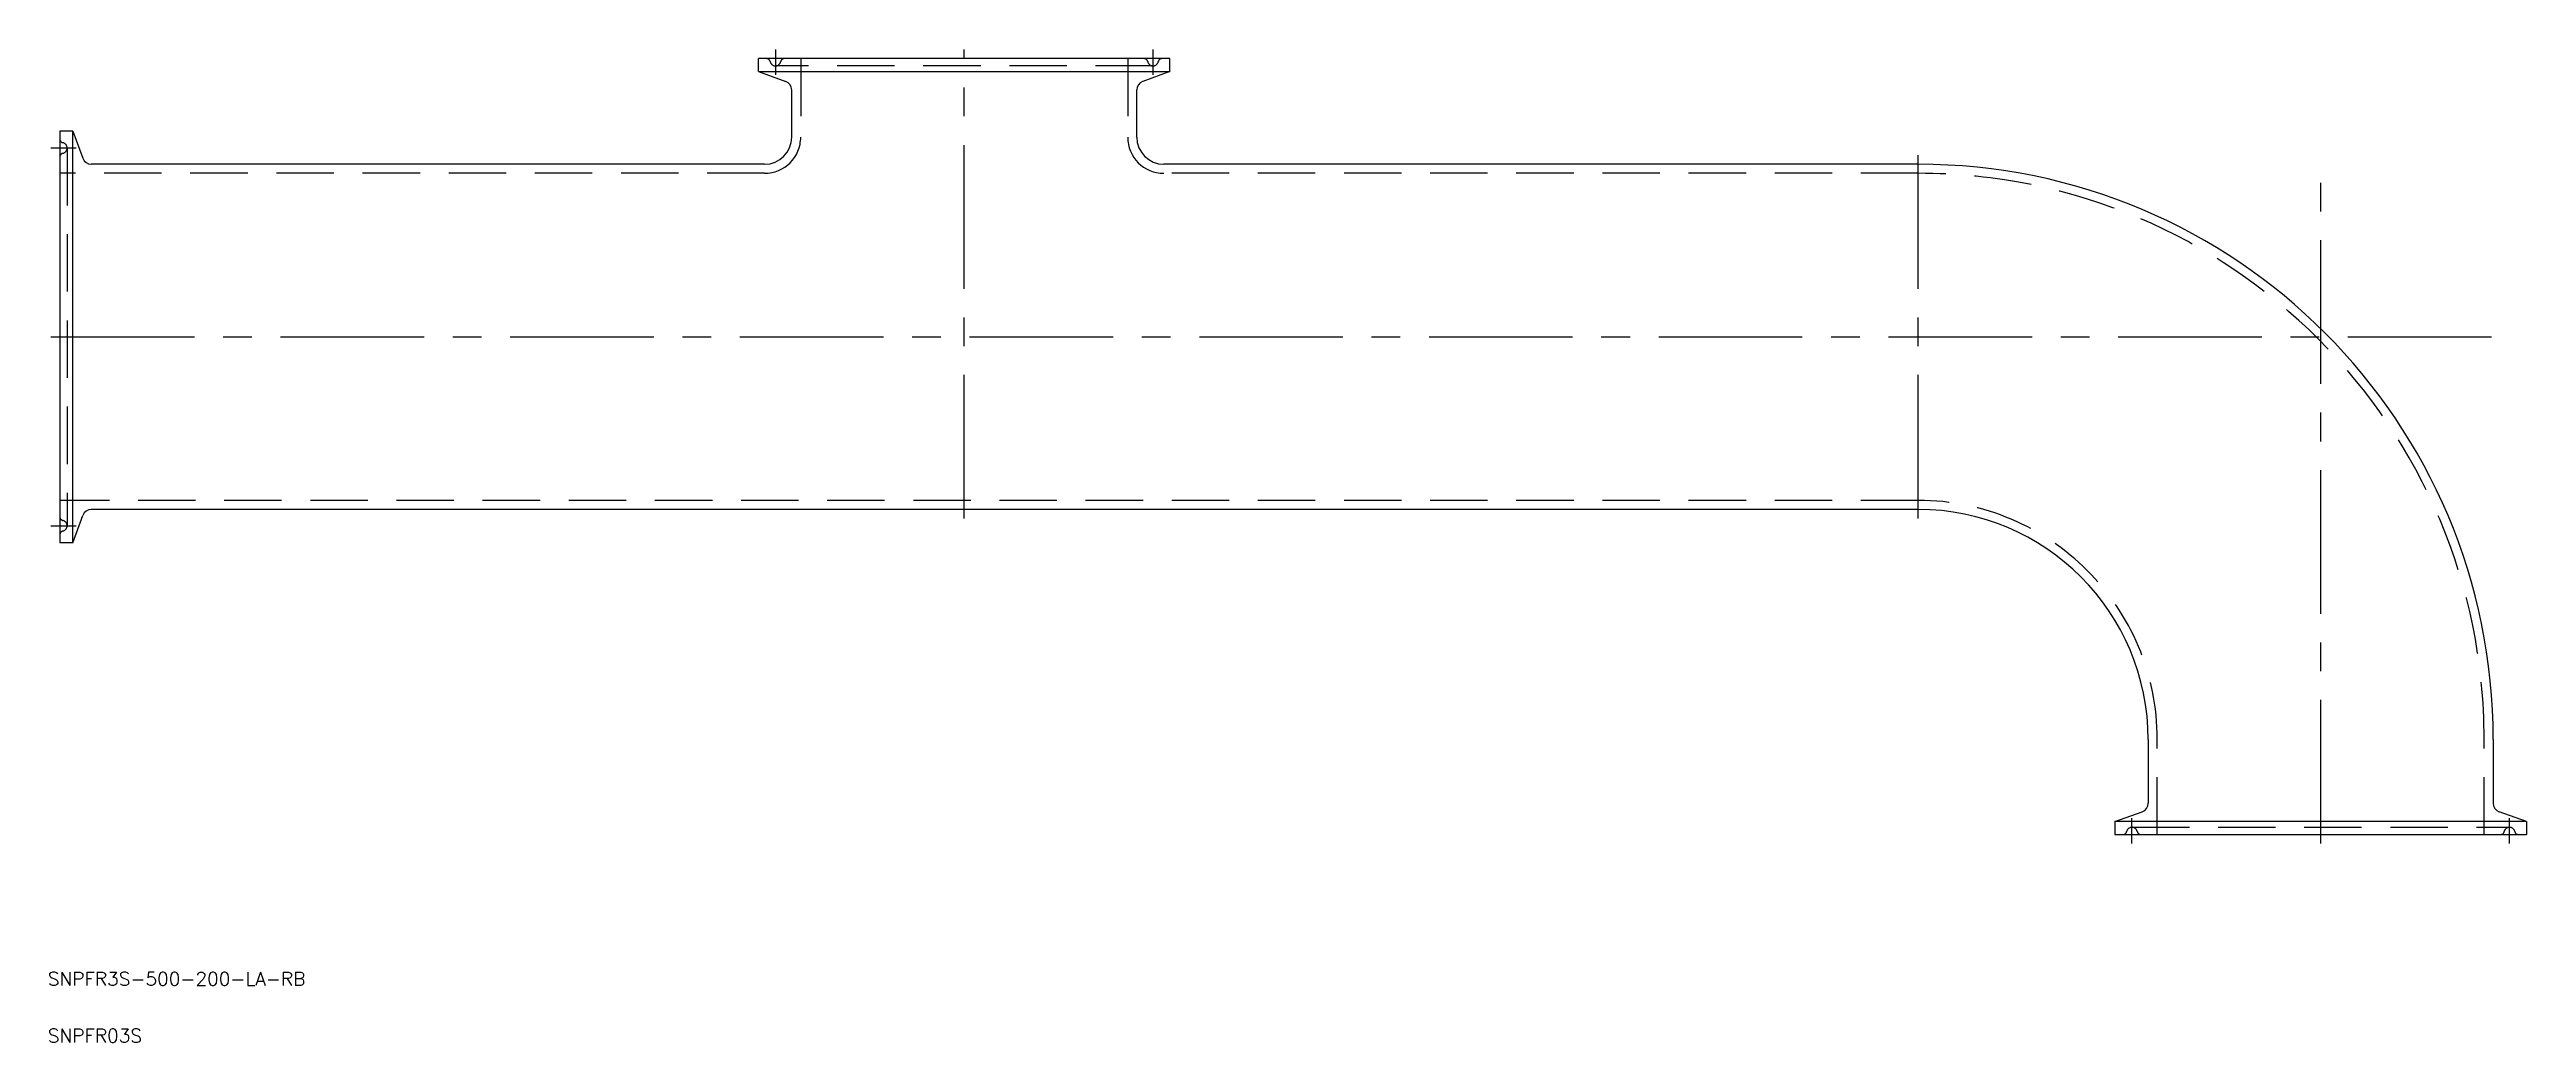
# Model space of a CAD drawing. Extents: x -502 to 45, y -46 to 173.
import ezdxf

# ---------------------------------------------------------------- set-up
doc = ezdxf.new("R2010")
doc.units = 0
doc.linetypes.add('CENTER', pattern=[50.8, 31.75, -6.35, 6.35, -6.35])
doc.linetypes.add('DASHED', pattern=[19.05, 12.7, -6.35])
doc.layers.get('0').update_dxf_attribs({"linetype": 'CONTINUOUS'})
doc.layers.add('CENTER', color=1, linetype='CENTER')
doc.styles.get("Standard").update_dxf_attribs({"font": 'txt.shx', "height": 3, "bigfont": 'bigfont.shx'})

msp = doc.modelspace()

# ---------------------------------------------------------------- linework, layer by layer
at = {"color": 7, "linetype": 'CONTINUOUS'}
for p, q in [((-254.5, 171.5), (-345.5, 171.5)), ((-345.5, 168.65), (-345.5, 171.5)), ((-254.5, 168.65), (-254.5, 171.5)), ((-345.5, 168.65), (-254.5, 168.65)), ((-345.5, 168.65), (-339.47, 166.45)), ((-338.15, 154.15), (-338.15, 164.57)), ((-261.85, 154.15), (-261.85, 164.57)), ((-254.5, 168.65), (-260.53, 166.45)), ((-500, 155.5), (-500, 64.5)), ((-497.15, 155.5), (-500, 155.5)), ((-497.15, 64.5), (-497.15, 155.5)), ((-497.15, 155.5), (-494.95, 149.47)), ((-344.15, 148.15), (-493.07, 148.15)), ((-89, 148.15), (-255.85, 148.15)), ((-89, 71.85), (-493.07, 71.85)), ((-497.15, 64.5), (-494.95, 70.53)), ((-497.15, 64.5), (-500, 64.5)), ((-38.15, 21), (-38.15, 6.93)), ((38.15, 21), (38.15, 6.93)), ((-45.5, 2.85), (-39.47, 5.05)), ((45.5, 2.85), (-45.5, 2.85)), ((-45.5, 2.85), (-45.5, 0)), ((-45.5, 0), (45.5, 0)), ((45.5, 2.85), (39.47, 5.05)), ((45.5, 2.85), (45.5, 0))]:
    msp.add_line(p, q, dxfattribs=at)
at = {"color": 3, "linetype": 'DASHED'}
for p, q in [((-258.25, 169.9), (-341.75, 169.9)), ((-336.15, 171.5), (-336.15, 154.15)), ((-263.85, 171.5), (-263.85, 154.15)), ((-498.4, 151.75), (-498.4, 68.25)), ((-344.15, 146.15), (-500, 146.15)), ((-89, 146.15), (-255.85, 146.15)), ((-89, 73.85), (-500, 73.85)), ((-36.15, 0), (-36.15, 21)), ((36.15, 0), (36.15, 21)), ((-41.75, 1.6), (41.75, 1.6))]:
    msp.add_line(p, q, dxfattribs=at)
for centre, radius, start, end in [((-343.71, 170.7), 0.8, 11.537, 90), ((-341.75, 171.1), 1.2, 191.537, 348.463), ((-339.79, 170.7), 0.8, 90, 168.463), ((-260.21, 170.7), 0.8, 11.537, 90), ((-258.25, 171.1), 1.2, 191.537, 348.463), ((-256.29, 170.7), 0.8, 90, 168.463), ((-499.2, 153.71), 0.8, 180, 258.463), ((-344.15, 154.15), 8, 270, 0), ((-255.85, 154.15), 8, 180, 270), ((-499.2, 149.79), 0.8, 101.537, 180), ((-499.6, 151.75), 1.2, 281.537, 78.463), ((-89, 21), 125.15, 0, 90), ((-89, 21), 52.85, 0, 90), ((-499.2, 70.21), 0.8, 180, 258.463), ((-499.2, 66.29), 0.8, 101.537, 180), ((-499.6, 68.25), 1.2, 281.537, 78.463), ((-43.71, 0.8), 0.8, 270, 348.463), ((-41.75, 0.4), 1.2, 11.537, 168.463), ((-39.79, 0.8), 0.8, 191.537, 270), ((39.79, 0.8), 0.8, 270, 348.463), ((41.75, 0.4), 1.2, 11.537, 168.463), ((43.71, 0.8), 0.8, 191.537, 270)]:
    msp.add_arc(centre, radius, start, end, dxfattribs=at)
at = {"color": 7, "linetype": 'CONTINUOUS'}
for centre, radius, start, end in [((-340.15, 164.57), 2, 0, 70), ((-259.85, 164.57), 2, 110, 180), ((-344.15, 154.15), 6, 270, 0), ((-255.85, 154.15), 6, 180, 270), ((-493.07, 150.15), 2, 200, 270), ((-89, 21), 127.15, 0, 90), ((-493.07, 69.85), 2, 90, 160), ((-89, 21), 50.85, 0, 90), ((-40.15, 6.93), 2, 290, 360), ((40.15, 6.93), 2, 180, 250)]:
    msp.add_arc(centre, radius, start, end, dxfattribs=at)
at = {"layer": 'CENTER', "color": 1, "linetype": 'CENTER'}
for p, q in [((-341.75, 173.5), (-341.75, 167.9)), ((-300, 69.85), (-300, 173.5)), ((-258.25, 173.5), (-258.25, 167.9)), ((-502, 151.75), (-496.4, 151.75)), ((-89, 69.85), (-89, 150.15)), ((0, -2), (0, 150.15)), ((-502, 110), (40.15, 110)), ((-502, 68.25), (-496.4, 68.25)), ((-41.75, -2), (-41.75, 3.6)), ((41.75, -2), (41.75, 3.6))]:
    msp.add_line(p, q, dxfattribs=at)

# ---------------------------------------------------------------- texts
at = {"color": 7, "linetype": 'CONTINUOUS'}
for s, p in [('SNPFR3S-500-200-LA-RB', (-502.67, -33.39)), ('SNPFR03S', (-502.67, -45.95))]:
    msp.add_text(s, height=3, dxfattribs=at).set_placement(p)

doc.saveas('drawing.dxf')
